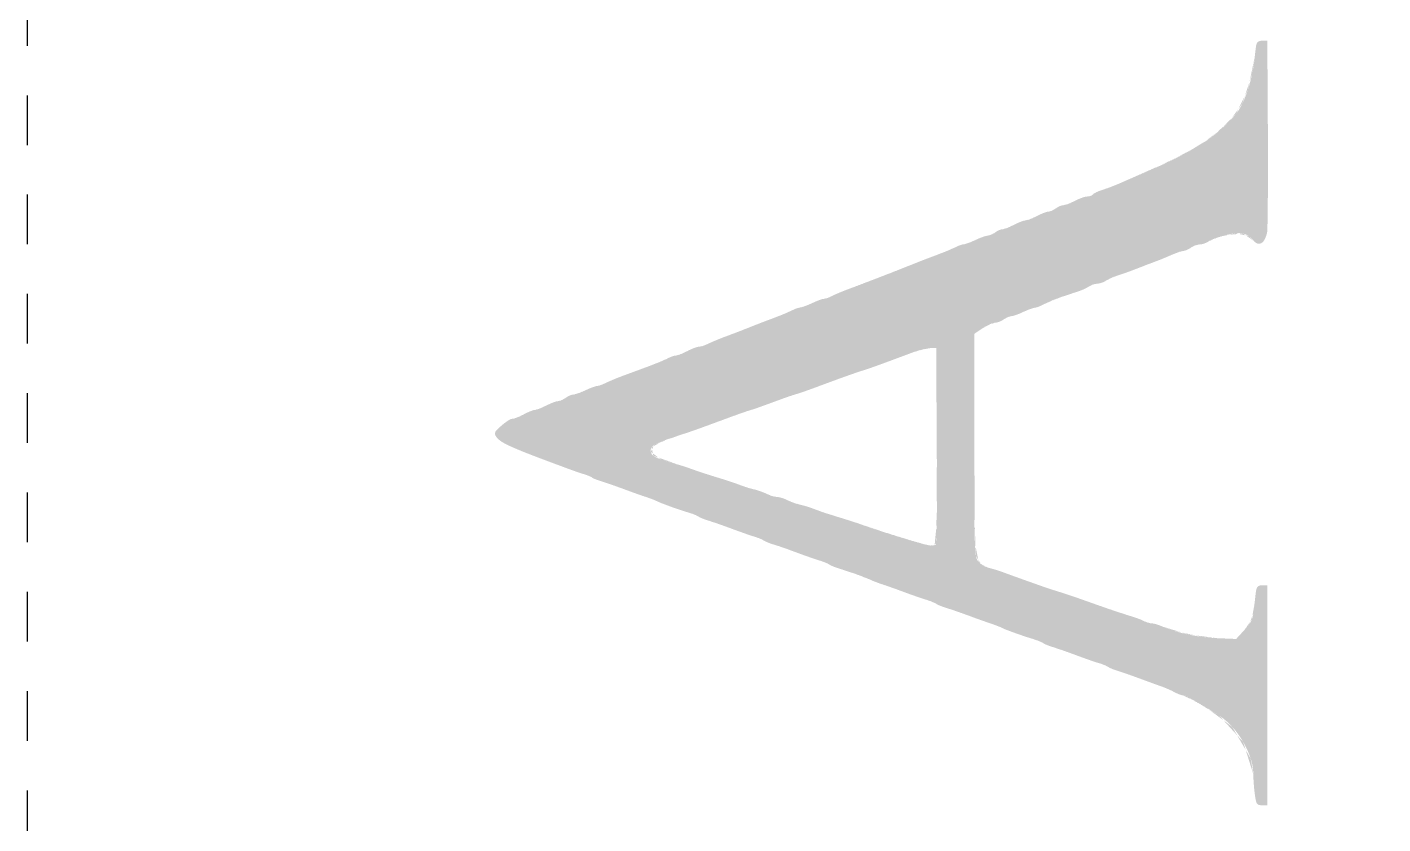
# Model space of a CAD drawing. Header units: inches. Extents: x 1062 to 6528, y -11616 to 5280.
# Drawn here: x 4789.57 to 4824, y -10976.79 to -10956.56 of the extents above; entities that cross this region are included whole.
import ezdxf
from ezdxf.enums import TextEntityAlignment as Align

# ---------------------------------------------------------------- set-up
doc = ezdxf.new("R2010")
doc.units = ezdxf.units.IN
doc.header["$LTSCALE"] = 24
doc.header["$MEASUREMENT"] = 0
doc.linetypes.add('DASH', pattern=[0.1236, 0.0618, -0.0618])
doc.linetypes.add('HIDDEN', pattern=[0.375, 0.25, -0.125])
doc.layers.get('Defpoints').update_dxf_attribs({"color": 3, "linetype": 'HIDDEN'})
doc.layers.add('TB', color=5, linetype='CONTINUOUS')
doc.styles.add('ROMANT', font='times.ttf')

# ---------------------------------------------------------------- blocks, each defined once
blk = doc.blocks.new('CAMDEN LOGO')
at = {"layer": 'TB', "true_color": 0x284b69}
h = blk.add_hatch(color=139, dxfattribs=at)
h.dxf.hatch_style = 1
edge = h.paths.add_edge_path(flags=16)
edge.add_arc((11.627, 21.681), 0.192, 25.8701, 57.6431, ccw=False)
edge.add_arc((7.548, 19.703), 4.725, 22.7516, 25.8701, ccw=False)
edge.add_arc((7.365, 19.627), 4.924, 19.0597, 22.7516, ccw=False)
edge.add_arc((4.446, 18.618), 8.012, 16.4962, 19.0597, ccw=False)
edge.add_arc((14.925, 21.721), 2.917, 196.4961, 198.6463)
edge.add_arc((29.565, 26.662), 18.368, 198.6462, 199.1981)
edge.add_arc((31.668, 27.394), 20.595, 199.1981, 199.7599)
edge.add_arc((31.277, 27.253), 20.179, 199.7599, 200.3303)
edge.add_arc((-297.744, -94.653), 330.699, 20.2177, 20.33023, ccw=False)
edge.add_arc((-26.014, 5.42), 41.128, 19.6952, 20.2177, ccw=False)
edge.add_arc((-2.411, 13.869), 16.058, 18.8094, 19.6952, ccw=False)
edge.add_arc((8.566, 17.608), 4.462, 16.5118, 18.8093, ccw=False)
edge.add_arc((15.421, 19.64), 2.688, 196.5119, 198.8462)
edge.add_arc((28.95, 24.258), 16.984, 198.8463, 199.444)
edge.add_arc((30.887, 24.941), 19.037, 199.444, 200.0527)
edge.add_arc((30.559, 24.821), 18.688, 200.0527, 200.6699)
edge.add_arc((-3.251, 12.066), 17.448, 20.0089, 20.6698, ccw=False)
edge.add_arc((-3.538, 11.962), 17.753, 19.3564, 20.0089, ccw=False)
edge.add_arc((-1.731, 12.596), 15.838, 18.7159, 19.3564, ccw=False)
edge.add_arc((10.901, 16.876), 2.501, 16.2098, 18.7159, ccw=False)
edge.add_arc((17.251, 18.722), 4.112, 196.2098, 198.6842)
edge.add_arc((27.071, 22.043), 14.479, 198.6842, 199.6536)
edge.add_arc((49.287, 29.977), 38.069, 199.6537, 200.2145)
edge.add_arc((318.42, 129.076), 324.866, 200.21448, 200.33021)
edge.add_arc((-4.156, 9.558), 19.139, 19.7288, 20.3302, ccw=False)
edge.add_arc((-4.51, 9.431), 19.514, 19.1362, 19.7288, ccw=False)
edge.add_arc((-2.518, 10.122), 17.406, 18.554, 19.1361, ccw=False)
edge.add_arc((11.368, 14.783), 2.759, 16.283, 18.5539, ccw=False)
edge.add_arc((17.589, 16.6), 3.722, 196.283, 199.1928)
edge.add_arc((39.332, 24.169), 26.745, 199.1928, 199.8721)
edge.add_arc((58.027, 30.926), 46.623, 199.8721, 200.4111)
edge.add_arc((175.203, 74.529), 171.649, 200.41109, 200.61552)
edge.add_arc((11.806, 13.062), 2.927, 17.4804, 20.6155, ccw=False)
edge.add_arc((11.434, 12.945), 3.318, 14.6265, 17.4803, ccw=False)
edge.add_arc((11.799, 13.04), 2.94, 11.7444, 14.6265, ccw=False)
edge.add_arc((14.047, 13.507), 0.644, 2.8484, 11.7445, ccw=False)
edge.add_line((14.69, 13.539), (14.7, 13.344))
edge.add_line((14.7, 13.344), (11.762, 13.327))
edge.add_arc((9.823, 349.859), 336.538, 270.07325, 270.33016, ccw=False)
edge.add_arc((10.207, 49.295), 35.973, 268.7442, 270.0732, ccw=False)
edge.add_arc((10.35, 55.795), 42.474, 267.9865, 268.7442, ccw=False)
edge.add_arc((8.86, 13.417), 0.0709, 200.746, 267.9866, ccw=False)
edge.add_arc((8.901, 13.433), 0.115, 176.014, 200.7461, ccw=False)
edge.add_arc((10.112, 13.349), 1.329, 171.891, 176.014, ccw=False)
edge.add_arc((10.289, 13.323), 1.508, 167.5339, 171.8909, ccw=False)
edge.add_arc((10.699, 13.233), 1.927, 163.9097, 167.5339, ccw=False)
edge.add_arc((43.492, 3.773), 36.058, 163.0956, 163.9096, ccw=False)
edge.add_arc((51.269, 1.41), 44.186, 162.3966, 163.0956, ccw=False)
edge.add_arc((46.996, 2.766), 39.703, 161.682, 162.3966, ccw=False)
edge.add_arc((20.765, 11.45), 12.072, 159.9474, 161.682, ccw=False)
edge.add_arc((5.433, 17.046), 4.25, 339.9474, 341.6566)
edge.add_arc((-11.424, 22.635), 22.009, 341.6566, 342.162)
edge.add_arc((-13.943, 23.446), 24.655, 342.1619, 342.6691)
edge.add_arc((-11.742, 22.759), 22.349, 342.6691, 343.2151)
edge.add_arc((23.513, 12.125), 14.474, 162.3813, 163.2151, ccw=False)
edge.add_arc((23.696, 12.067), 14.667, 161.5559, 162.3814, ccw=False)
edge.add_arc((22.189, 12.57), 13.078, 160.7457, 161.5559, ccw=False)
edge.add_arc((11.774, 16.208), 2.045, 157.5543, 160.7457, ccw=False)
edge.add_arc((8.317, 17.636), 1.695, 337.5543, 340.8243)
edge.add_arc((6.53, 18.257), 3.587, 340.8243, 342.6912)
edge.add_arc((6.498, 18.267), 3.621, 342.6912, 344.5546)
edge.add_arc((8.187, 17.8), 1.868, 344.5546, 347.6124)
edge.add_arc((11.281, 17.121), 1.3, 163.2723, 167.6125, ccw=False)
edge.add_arc((12.264, 16.825), 2.327, 160.4659, 163.2723, ccw=False)
edge.add_arc((12.208, 16.845), 2.267, 157.6437, 160.4657, ccw=False)
edge.add_arc((11.038, 17.326), 1.002, 152.448, 157.6436, ccw=False)
edge.add_arc((9.433, 18.164), 0.809, 332.448, 338.4024)
edge.add_arc((9.188, 18.261), 1.072, 338.4024, 343.2209)
edge.add_arc((9.284, 18.232), 0.972, 343.2209, 348.1505)
edge.add_arc((9.93, 18.097), 0.312, 348.1506, 359.647)
edge.add_arc((10.554, 18.093), 0.312, 168.1506, 179.647, ccw=False)
edge.add_arc((11.2, 17.957), 0.972, 163.2209, 168.1505, ccw=False)
edge.add_arc((11.296, 17.928), 1.072, 158.4024, 163.2209, ccw=False)
edge.add_arc((11.051, 18.025), 0.809, 152.448, 158.4024, ccw=False)
edge.add_arc((9.445, 18.863), 1.002, 332.448, 337.6436)
edge.add_arc((8.275, 19.344), 2.267, 337.6437, 340.4657)
edge.add_arc((8.219, 19.364), 2.327, 340.4659, 343.2723)
edge.add_arc((9.203, 19.069), 1.3, 343.2723, 347.6125)
edge.add_arc((12.296, 18.389), 1.868, 164.5546, 167.6124, ccw=False)
edge.add_arc((13.986, 17.922), 3.621, 162.6912, 164.5546, ccw=False)
edge.add_arc((13.954, 17.932), 3.587, 160.8243, 162.6912, ccw=False)
edge.add_arc((12.167, 18.554), 1.695, 157.5543, 160.8243, ccw=False)
edge.add_arc((8.71, 19.982), 2.045, 337.5543, 340.7457)
edge.add_arc((-1.706, 23.62), 13.078, 340.7457, 341.5559)
edge.add_arc((-3.213, 24.123), 14.667, 341.5559, 342.3814)
edge.add_arc((-3.029, 24.064), 14.474, 342.3813, 343.2151)
edge.add_arc((28.761, 14.475), 18.731, 162.5635, 163.215, ccw=False)
edge.add_arc((30.656, 13.88), 20.717, 161.9593, 162.5634, ccw=False)
edge.add_arc((28.532, 14.572), 18.483, 161.3567, 161.9593, ccw=False)
edge.add_arc((14.422, 19.332), 3.592, 159.3286, 161.3568, ccw=False)
edge.add_arc((7.079, 22.103), 4.256, 339.3286, 340.8137)
edge.add_arc((3.143, 23.473), 8.424, 340.8137, 341.7048)
edge.add_arc((3.19, 23.457), 8.375, 341.7048, 342.5968)
edge.add_arc((7.367, 22.148), 3.997, 342.5968, 344.1479)
edge.add_arc((25.082, 17.117), 14.419, 162.0346, 164.1479, ccw=False)
edge.add_arc((12.274, 21.27), 0.954, 146.6933, 162.0345, ccw=False)
edge.add_arc((11.623, 21.698), 0.175, 100.5934, 146.6932, ccw=False)
edge.add_arc((11.627, 21.681), 0.193, 57.6431, 100.5933, ccw=False)
edge = h.paths.add_edge_path()
edge.add_arc((13.714, 25.21), 2.133, 149.4588, 155.1031)
edge.add_arc((18.61, 22.938), 7.53, 155.1031, 157.3103)
edge.add_arc((24.558, 20.451), 13.977, 157.3103, 158.9233)
edge.add_arc((60.731, 6.51), 52.744, 158.9233, 159.524)
edge.add_arc((272.585, -72.598), 278.886, 159.52395, 159.63694)
edge.add_arc((37.081, 14.812), 27.684, 159.637, 160.253)
edge.add_arc((20.24, 20.858), 9.79, 160.253, 161.3715)
edge.add_arc((13.487, 23.134), 2.664, 161.3715, 164.3168)
edge.add_arc((9.873, 24.149), 1.09, 340.6185, 344.3167, ccw=False)
edge.add_arc((9.786, 24.18), 1.183, 337.1402, 340.6185, ccw=False)
edge.add_arc((9.918, 24.124), 1.038, 333.624, 337.14, ccw=False)
edge.add_arc((10.657, 23.757), 0.214, 322.2729, 333.624, ccw=False)
edge.add_arc((10.984, 23.504), 0.199, 142.2729, 155.4104)
edge.add_arc((12.339, 22.884), 1.69, 155.4103, 158.1354)
edge.add_arc((12.536, 22.805), 1.902, 158.1353, 160.9652)
edge.add_arc((12.746, 22.733), 2.124, 160.9652, 163.5697)
edge.add_arc((7.5, 24.28), 3.345, 341.4553, 343.5697, ccw=False)
edge.add_arc((-5.118, 28.513), 16.654, 340.812, 341.4553, ccw=False)
edge.add_arc((-6.997, 29.167), 18.644, 340.168, 340.812, ccw=False)
edge.add_arc((-5.093, 28.48), 16.619, 339.4661, 340.1681, ccw=False)
edge.add_arc((32.914, 14.244), 23.966, 159.4662, 159.9473)
edge.add_arc((33.412, 14.062), 24.496, 159.9473, 160.4205)
edge.add_arc((30.922, 14.948), 21.853, 160.4205, 160.8855)
edge.add_arc((13.568, 20.962), 3.486, 160.8855, 162.6912)
edge.add_arc((7.962, 22.709), 2.386, 340.5583, 342.6912, ccw=False)
edge.add_arc((6.893, 23.087), 3.519, 338.9645, 340.5583, ccw=False)
edge.add_arc((7.116, 23.001), 3.28, 337.3524, 338.9645, ccw=False)
edge.add_arc((9.128, 22.161), 1.1, 333.7112, 337.3524, ccw=False)
edge.add_arc((11.729, 20.876), 1.801, 153.7112, 158.951)
edge.add_arc((21.207, 17.229), 11.956, 158.9511, 160.2458)
edge.add_arc((21.637, 17.074), 12.414, 160.2458, 161.6165)
edge.add_arc((18.095, 18.252), 8.681, 161.6165, 163.4087)
edge.add_arc((7.797, 21.32), 2.064, 340.7255, 343.4087, ccw=False)
edge.add_arc((7.996, 21.25), 1.854, 337.8167, 340.7255, ccw=False)
edge.add_arc((8.191, 21.171), 1.643, 335.0088, 337.8167, ccw=False)
edge.add_arc((9.502, 20.56), 0.197, 321.6185, 335.0088, ccw=False)
edge.add_arc((9.809, 20.316), 0.195, 141.6185, 155.1025)
edge.add_arc((11.109, 19.713), 1.628, 155.1025, 157.9336)
edge.add_arc((11.303, 19.634), 1.838, 157.9337, 160.8655)
edge.add_arc((11.5, 19.566), 2.047, 160.8655, 163.5697)
edge.add_arc((6.353, 21.084), 3.32, 341.4388, 343.5697, ccw=False)
edge.add_arc((-6.172, 25.29), 16.533, 340.7906, 341.4387, ccw=False)
edge.add_arc((-8.038, 25.94), 18.509, 340.1417, 340.7905, ccw=False)
edge.add_arc((-6.148, 25.257), 16.499, 339.4345, 340.1417, ccw=False)
edge.add_arc((25.774, 13.28), 17.596, 159.4345, 160.0978)
edge.add_arc((27.807, 12.544), 19.758, 160.0979, 160.7059)
edge.add_arc((25.814, 13.242), 17.647, 160.706, 161.3135)
edge.add_arc((12.46, 17.758), 3.55, 161.3135, 163.3083)
edge.add_arc((7.072, 19.374), 2.076, 340.6384, 343.3082, ccw=False)
edge.add_arc((7.272, 19.304), 1.864, 337.7439, 340.6383, ccw=False)
edge.add_arc((7.467, 19.224), 1.653, 334.9504, 337.7438, ccw=False)
edge.add_arc((8.785, 18.608), 0.198, 321.6185, 334.9504, ccw=False)
edge.add_arc((9.093, 18.364), 0.195, 141.6185, 155.1025)
edge.add_arc((10.393, 17.761), 1.628, 155.1025, 157.9336)
edge.add_arc((10.587, 17.682), 1.838, 157.9337, 160.8655)
edge.add_arc((10.785, 17.613), 2.047, 160.8655, 163.5697)
edge.add_arc((5.637, 19.131), 3.32, 341.4388, 343.5697, ccw=False)
edge.add_arc((-6.888, 23.337), 16.533, 340.7906, 341.4387, ccw=False)
edge.add_arc((-8.754, 23.987), 18.509, 340.1417, 340.7905, ccw=False)
edge.add_arc((-6.864, 23.305), 16.499, 339.4345, 340.1417, ccw=False)
edge.add_arc((25.058, 11.328), 17.596, 159.4345, 160.0978)
edge.add_arc((27.091, 10.592), 19.758, 160.0979, 160.7059)
edge.add_arc((25.098, 11.29), 17.647, 160.706, 161.3135)
edge.add_arc((11.745, 15.806), 3.55, 161.3135, 163.3083)
edge.add_arc((6.356, 17.422), 2.076, 340.6384, 343.3082, ccw=False)
edge.add_arc((6.556, 17.352), 1.864, 337.7439, 340.6383, ccw=False)
edge.add_arc((6.751, 17.272), 1.653, 334.9504, 337.7438, ccw=False)
edge.add_arc((8.069, 16.656), 0.198, 321.6185, 334.9504, ccw=False)
edge.add_arc((8.379, 16.411), 0.197, 141.6185, 155.0088)
edge.add_arc((9.69, 15.799), 1.643, 155.0088, 157.8167)
edge.add_arc((9.884, 15.72), 1.854, 157.8167, 160.7255)
edge.add_arc((10.083, 15.65), 2.064, 160.7255, 163.4087)
edge.add_arc((-0.215, 18.719), 8.681, 341.6165, 343.4087, ccw=False)
edge.add_arc((-3.757, 19.896), 12.414, 340.2458, 341.6165, ccw=False)
edge.add_arc((-3.327, 19.741), 11.956, 338.9511, 340.2458, ccw=False)
edge.add_arc((6.151, 16.094), 1.801, 333.7112, 338.951, ccw=False)
edge.add_arc((8.752, 14.809), 1.1, 153.7112, 157.3524)
edge.add_arc((10.764, 13.97), 3.28, 157.3524, 158.9645)
edge.add_arc((10.988, 13.884), 3.519, 158.9645, 160.5583)
edge.add_arc((9.918, 14.261), 2.386, 160.5583, 162.6912)
edge.add_arc((4.313, 16.008), 3.486, 340.8855, 342.6912, ccw=False)
edge.add_arc((-13.042, 22.023), 21.853, 340.4205, 340.8855, ccw=False)
edge.add_arc((-15.532, 22.908), 24.496, 339.9473, 340.4205, ccw=False)
edge.add_arc((-15.034, 22.726), 23.966, 339.4662, 339.9473, ccw=False)
edge.add_arc((22.973, 8.491), 16.619, 159.4661, 160.1681)
edge.add_arc((24.878, 7.804), 18.644, 160.168, 160.812)
edge.add_arc((22.998, 8.458), 16.654, 160.812, 161.4553)
edge.add_arc((10.38, 12.691), 3.345, 161.4553, 163.5697)
edge.add_arc((5.209, 14.216), 2.047, 340.8655, 343.5697, ccw=False)
edge.add_arc((5.406, 14.147), 1.838, 337.9337, 340.8655, ccw=False)
edge.add_arc((5.6, 14.069), 1.628, 335.1025, 337.9336, ccw=False)
edge.add_arc((6.9, 13.465), 0.195, 321.6185, 335.1025, ccw=False)
edge.add_arc((7.206, 13.223), 0.195, 141.6185, 155.1025)
edge.add_arc((8.506, 12.619), 1.628, 155.1025, 157.9336)
edge.add_arc((8.7, 12.541), 1.838, 157.9337, 160.8655)
edge.add_arc((8.897, 12.472), 2.047, 160.8655, 163.5697)
edge.add_arc((3.725, 13.997), 3.345, 341.4553, 343.5697, ccw=False)
edge.add_arc((-8.892, 18.23), 16.654, 340.812, 341.4553, ccw=False)
edge.add_arc((-10.772, 18.884), 18.644, 340.168, 340.812, ccw=False)
edge.add_arc((-8.867, 18.197), 16.619, 339.4661, 340.1681, ccw=False)
edge.add_arc((29.14, 3.961), 23.966, 159.4662, 159.9473)
edge.add_arc((29.638, 3.78), 24.496, 159.9473, 160.4205)
edge.add_arc((27.148, 4.665), 21.853, 160.4205, 160.8855)
edge.add_arc((9.793, 10.68), 3.486, 160.8855, 162.6912)
edge.add_arc((4.187, 12.427), 2.386, 340.5583, 342.6912, ccw=False)
edge.add_arc((3.118, 12.804), 3.519, 338.9645, 340.5583, ccw=False)
edge.add_arc((3.341, 12.718), 3.28, 337.3524, 338.9645, ccw=False)
edge.add_arc((5.354, 11.879), 1.1, 333.7112, 337.3524, ccw=False)
edge.add_arc((7.954, 10.594), 1.801, 153.7112, 158.951)
edge.add_arc((17.432, 6.946), 11.956, 158.9511, 160.2458)
edge.add_arc((17.863, 6.792), 12.414, 160.2458, 161.6165)
edge.add_arc((14.32, 7.969), 8.681, 161.6165, 163.4087)
edge.add_arc((4.022, 11.037), 2.064, 340.7255, 343.4087, ccw=False)
edge.add_arc((4.221, 10.968), 1.854, 337.8167, 340.7255, ccw=False)
edge.add_arc((4.416, 10.888), 1.643, 335.0088, 337.8167, ccw=False)
edge.add_arc((5.727, 10.277), 0.197, 321.6185, 335.0088, ccw=False)
edge.add_arc((6.037, 10.032), 0.198, 141.6185, 154.9504)
edge.add_arc((7.355, 9.416), 1.653, 154.9504, 157.7438)
edge.add_arc((7.55, 9.336), 1.864, 157.7439, 160.6383)
edge.add_arc((7.75, 9.266), 2.076, 160.6384, 163.3082)
edge.add_arc((2.361, 10.882), 3.55, 341.3135, 343.3083, ccw=False)
edge.add_arc((-10.993, 15.398), 17.647, 340.706, 341.3135, ccw=False)
edge.add_arc((-12.985, 16.096), 19.758, 340.0979, 340.7059, ccw=False)
edge.add_arc((-10.952, 15.36), 17.596, 339.4345, 340.0978, ccw=False)
edge.add_arc((20.97, 3.383), 16.499, 159.4345, 160.1417)
edge.add_arc((22.86, 2.7), 18.509, 160.1417, 160.7905)
edge.add_arc((20.994, 3.351), 16.533, 160.7906, 161.4387)
edge.add_arc((8.468, 7.557), 3.32, 161.4388, 163.5697)
edge.add_arc((3.321, 9.074), 2.047, 340.8655, 343.5697, ccw=False)
edge.add_arc((3.519, 9.006), 1.838, 337.9337, 340.8655, ccw=False)
edge.add_arc((3.713, 8.927), 1.628, 335.1025, 337.9336, ccw=False)
edge.add_arc((5.012, 8.324), 0.195, 321.6185, 335.1025, ccw=False)
edge.add_arc((5.321, 8.08), 0.198, 141.6185, 154.9504)
edge.add_arc((6.639, 7.464), 1.653, 154.9504, 157.7438)
edge.add_arc((6.834, 7.384), 1.864, 157.7439, 160.6383)
edge.add_arc((7.034, 7.314), 2.076, 160.6384, 163.3082)
edge.add_arc((1.617, 8.938), 3.579, 341.3299, 343.3082, ccw=False)
edge.add_arc((-11.842, 13.486), 17.786, 340.7272, 341.3299, ccw=False)
edge.add_arc((-13.85, 14.188), 19.913, 340.1239, 340.7271, ccw=False)
edge.add_arc((-11.794, 13.445), 17.727, 339.4657, 340.124, ccw=False)
edge.add_arc((41.511, -6.522), 39.195, 159.4658, 159.7564)
edge.add_arc((38.83, -5.533), 36.337, 159.7565, 160.064)
edge.add_arc((35.549, -4.343), 32.847, 160.0641, 160.3572)
edge.add_arc((8.29, 5.387), 3.904, 160.3573, 161.7633)
edge.add_arc((3.41, 6.995), 1.235, 337.9973, 341.7633, ccw=False)
edge.add_arc((1.481, 7.774), 3.315, 336.1951, 337.9974, ccw=False)
edge.add_arc((1.312, 7.849), 3.5, 334.4106, 336.1952, ccw=False)
edge.add_arc((2.479, 7.29), 2.206, 331.8886, 334.4106, ccw=False)
edge.add_arc((5.836, 5.497), 1.6, 151.8887, 155.0952)
edge.add_arc((5.631, 5.592), 1.374, 155.0952, 158.6894)
edge.add_arc((5.479, 5.651), 1.211, 158.6894, 162.1498)
edge.add_arc((4.453, 5.981), 0.133, 162.1498, 179.686)
edge.add_arc((4.121, 5.983), 0.199, 332.0018, 359.686, ccw=False)
edge.add_arc((-8.765, 12.835), 14.794, 330.7325, 332.0017, ccw=False)
edge.add_arc((-5.484, 10.995), 11.031, 328.6875, 330.7325, ccw=False)
edge.add_arc((-11.599, 14.715), 18.19, 327.2814, 328.6875, ccw=False)
edge.add_arc((2.14, 5.889), 1.86, 311.7346, 327.2814, ccw=False)
edge.add_arc((1.542, 6.559), 2.758, 300.161, 311.7345, ccw=False)
edge.add_arc((1.584, 6.487), 2.675, 288.4327, 300.161, ccw=False)
edge.add_arc((1.938, 5.423), 1.553, 270.8092, 288.4328, ccw=False)
edge.add_arc((2.017, -0.144), 4.015, 90.8093, 92.9808)
edge.add_arc((2.177, -3.211), 7.086, 92.9808, 94.3999)
edge.add_arc((2.16, -2.998), 6.872, 94.3999, 95.8272)
edge.add_arc((1.758, 0.946), 2.907, 95.8272, 98.5417)
edge.add_arc((1.721, 1.19), 2.661, 98.5417, 102.1605)
edge.add_arc((1.205, 3.584), 0.212, 102.1605, 125.2126)
edge.add_arc((1.139, 3.678), 0.0974, 125.2126, 164.2181)
edge.add_arc((1.362, 3.615), 0.329, 164.2182, 179.9999)
edge.add_line((1.033, 3.615), (1.033, 3.452))
edge.add_line((1.033, 3.452), (4.32, 3.452))
edge.add_line((4.32, 3.452), (7.606, 3.452))
edge.add_line((7.606, 3.452), (7.606, 3.615))
edge.add_arc((7.374, 3.615), 0.232, 0, 23.9116)
edge.add_arc((7.492, 3.667), 0.103, 23.9116, 67.7797)
edge.add_arc((7.349, 3.318), 0.48, 67.7797, 82.922)
edge.add_arc((5.413, -12.281), 16.198, 82.9219, 84.1153)
edge.add_arc((7.855, 11.416), 7.624, 261.6938, 264.1152, ccw=False)
edge.add_arc((6.873, 4.688), 0.824, 249.2698, 261.6938, ccw=False)
edge.add_arc((6.779, 4.439), 0.558, 233.106, 249.2698, ccw=False)
edge.add_arc((7.768, 5.757), 2.206, 227.2869, 233.106, ccw=False)
edge.add_line((6.271, 4.136), (6.002, 4.384))
edge.add_line((6.002, 4.384), (6.026, 4.959))
edge.add_arc((10.876, 4.754), 4.854, 172.4701, 177.5771, ccw=False)
edge.add_arc((11.705, 4.645), 5.69, 167.9372, 172.47, ccw=False)
edge.add_arc((11.238, 4.744), 5.213, 163.2434, 167.9371, ccw=False)
edge.add_arc((8.827, 5.471), 2.694, 155.5514, 163.2433, ccw=False)
edge.add_arc((5.166, 7.135), 1.327, 335.5514, 339.5899)
edge.add_arc((5.08, 7.167), 1.418, 339.5899, 343.4327)
edge.add_arc((5.252, 7.116), 1.239, 343.4327, 347.325)
edge.add_arc((6.215, 6.899), 0.252, 347.3251, 360)
edge.add_arc((6.723, 6.899), 0.256, 168.415, 180, ccw=False)
edge.add_arc((7.213, 6.799), 0.756, 163.2528, 168.4151, ccw=False)
edge.add_arc((7.283, 6.778), 0.829, 158.2058, 163.2528, ccw=False)
edge.add_arc((7.078, 6.859), 0.609, 151.845, 158.2057, ccw=False)
edge.add_arc((5.878, 7.501), 0.752, 331.845, 338.009)
edge.add_arc((3.376, 8.512), 3.451, 338.009, 339.9994)
edge.add_arc((2.982, 8.655), 3.87, 339.9994, 341.9779)
edge.add_arc((3.46, 8.5), 3.367, 341.9778, 344.174)
edge.add_arc((10.721, 6.442), 4.179, 161.8664, 164.174, ccw=False)
edge.add_arc((35.261, -1.595), 30.002, 161.3274, 161.8664, ccw=False)
edge.add_arc((38.579, -2.716), 33.504, 160.7719, 161.3274, ccw=False)
edge.add_arc((39.416, -3.008), 34.391, 160.2271, 160.7719, ccw=False)
edge.add_arc((-34.47, 23.553), 44.124, 340.2271, 340.6516)
edge.add_arc((-33.273, 23.133), 42.856, 340.6515, 341.0853)
edge.add_arc((-29.073, 21.693), 38.416, 341.0853, 341.5056)
edge.add_arc((2.335, 11.188), 5.297, 341.5056, 343.3182)
edge.add_arc((17.083, 6.768), 10.099, 162.554, 163.3181, ccw=False)
edge.add_arc((23.137, 4.866), 16.444, 162.0237, 162.554, ccw=False)
edge.add_arc((22.393, 5.107), 15.662, 161.489, 162.0237, ccw=False)
edge.add_arc((13.18, 8.192), 5.946, 160.3871, 161.489, ccw=False)
edge.add_arc((702.06, -237.281), 737.255, 160.348216, 160.387177, ccw=False)
edge.add_arc((137.775, -35.773), 138.07, 160.2135, 160.34826, ccw=False)
edge.add_arc((69.186, -11.098), 65.177, 160.00863, 160.21352, ccw=False)
edge.add_arc((32.92, 2.096), 26.586, 159.6082, 160.0086, ccw=False)
edge.add_arc((5.217, 12.393), 2.969, 339.6083, 341.6574)
edge.add_arc((3.697, 12.897), 4.57, 341.6574, 343.1405)
edge.add_arc((3.957, 12.819), 4.299, 343.1405, 344.6391)
edge.add_arc((6.628, 12.085), 1.529, 344.639, 347.8797)
edge.add_arc((8.527, 11.677), 0.413, 156.5782, 167.8797, ccw=False)
edge.add_arc((8.903, 11.514), 0.823, 149.8314, 156.5782, ccw=False)
edge.add_arc((8.916, 11.506), 0.839, 143.1251, 149.8314, ccw=False)
edge.add_arc((8.631, 11.72), 0.482, 132.9732, 143.1251, ccw=False)
edge.add_arc((8.516, 11.844), 0.313, 97.358, 132.9732, ccw=False)
edge.add_arc((9.036, 7.815), 4.376, 92.1724, 97.358, ccw=False)
edge.add_arc((9.668, -8.853), 21.055, 90.1341, 92.1724, ccw=False)
edge.add_arc((11.781, -911.657), 923.862, 89.999985, 90.134057, ccw=False)
edge.add_line((11.781, 12.205), (15.118, 12.205))
edge.add_line((15.118, 12.205), (15.283, 11.962))
edge.add_arc((14.149, 11.192), 1.371, 29.1542, 34.1968, ccw=False)
edge.add_arc((14.164, 11.2), 1.354, 24.0647, 29.1543, ccw=False)
edge.add_arc((14.345, 11.281), 1.155, 18.8676, 24.0648, ccw=False)
edge.add_arc((15.234, 11.585), 0.216, 0.903, 18.8675, ccw=False)
edge.add_arc((15.718, 11.592), 0.267, 180.903, 193.7661)
edge.add_arc((16.046, 11.673), 0.605, 193.7661, 200.7508)
edge.add_arc((16.077, 11.685), 0.639, 200.7509, 207.6161)
edge.add_arc((15.879, 11.581), 0.415, 207.6161, 217.1025)
edge.add_arc((15.14, 11.022), 0.511, 29.6006, 37.1025, ccw=False)
edge.add_arc((15.033, 10.961), 0.635, 23.228, 29.6007, ccw=False)
edge.add_arc((15.098, 10.989), 0.564, 16.639, 23.228, ccw=False)
edge.add_arc((15.465, 11.099), 0.181, 1.2469, 16.639, ccw=False)
edge.add_arc((15.859, 11.107), 0.213, 181.247, 196.2903)
edge.add_arc((17.339, 11.54), 1.755, 196.2903, 199.4778)
edge.add_arc((17.562, 11.619), 1.992, 199.4778, 202.7631)
edge.add_arc((17.781, 11.711), 2.23, 202.7631, 205.7822)
edge.add_arc((13.464, 9.625), 2.565, 23.1779, 25.7822, ccw=False)
edge.add_arc((13.856, 9.793), 2.138, 20.1927, 23.1779, ccw=False)
edge.add_arc((14.051, 9.865), 1.93, 17.3977, 20.1927, ccw=False)
edge.add_arc((15.722, 10.388), 0.18, 1.4444, 17.3977, ccw=False)
edge.add_arc((16.075, 10.397), 0.173, 181.4443, 196.5538)
edge.add_arc((16.829, 10.621), 0.96, 196.5539, 200.8109)
edge.add_arc((16.969, 10.675), 1.11, 200.811, 205.0245)
edge.add_arc((16.965, 10.673), 1.106, 205.0245, 209.2488)
edge.add_arc((14.584, 9.339), 1.624, 22.9135, 29.2488, ccw=False)
edge.add_arc((10.336, 7.544), 6.236, 20.5841, 22.9134, ccw=False)
edge.add_arc((8.697, 6.928), 7.986, 18.4461, 20.5841, ccw=False)
edge.add_arc((5.751, 5.946), 11.091, 16.7747, 18.4461, ccw=False)
edge.add_arc((17.753, 9.563), 1.444, 196.7747, 200.8208)
edge.add_arc((18.249, 9.752), 1.975, 200.8208, 204.0204)
edge.add_arc((18.097, 9.684), 1.808, 204.0204, 207.2719)
edge.add_arc((16.992, 9.115), 0.565, 207.2719, 215.0085)
edge.add_arc((16.187, 8.551), 0.418, 25.6091, 35.0084, ccw=False)
edge.add_arc((15.966, 8.445), 0.663, 18.9594, 25.6092, ccw=False)
edge.add_arc((15.994, 8.455), 0.633, 12.2132, 18.9595, ccw=False)
edge.add_arc((16.333, 8.528), 0.286, 0, 12.2131, ccw=False)
edge.add_arc((16.906, 8.528), 0.286, 180, 192.2131)
edge.add_arc((17.245, 8.601), 0.633, 192.2132, 198.9595)
edge.add_arc((17.273, 8.611), 0.663, 198.9594, 205.6092)
edge.add_arc((17.052, 8.505), 0.418, 205.6091, 215.0084)
edge.add_arc((16.254, 7.946), 0.557, 27.1645, 35.0085, ccw=False)
edge.add_arc((15.167, 7.389), 1.778, 23.8619, 27.1646, ccw=False)
edge.add_arc((15.017, 7.322), 1.942, 20.6123, 23.8619, ccw=False)
edge.add_arc((15.506, 7.506), 1.419, 16.5019, 20.6123, ccw=False)
edge.add_arc((19.795, 8.777), 3.053, 196.5019, 198.6662)
edge.add_arc((26.082, 10.901), 9.69, 198.666, 199.5814)
edge.add_arc((26.818, 11.163), 10.471, 199.5814, 200.4864)
edge.add_arc((23.892, 10.069), 7.347, 200.4865, 201.6668)
edge.add_arc((-3.249, -0.713), 21.857, 21.269, 21.6668, ccw=False)
edge.add_arc((-12.476, -4.305), 31.758, 20.9682, 21.2689, ccw=False)
edge.add_arc((-10.382, -3.502), 29.516, 20.6642, 20.9681, ccw=False)
edge.add_arc((8.314, 3.549), 9.534, 19.9586, 20.6642, ccw=False)
edge.add_arc((21.328, 8.275), 4.311, 199.9587, 201.4672)
edge.add_arc((27.228, 10.595), 10.651, 201.4672, 202.2348)
edge.add_arc((27.608, 10.75), 11.061, 202.2348, 202.9973)
edge.add_arc((23.377, 8.955), 6.465, 202.9972, 204.1371)
edge.add_arc((15.118, 5.254), 2.585, 21.5362, 24.1371, ccw=False)
edge.add_arc((15.453, 5.386), 2.225, 18.6252, 21.5361, ccw=False)
edge.add_arc((15.674, 5.461), 1.992, 15.8624, 18.6253, ccw=False)
edge.add_arc((17.391, 5.949), 0.207, 1.2703, 15.8623, ccw=False)
edge.add_arc((17.757, 5.957), 0.16, 181.2703, 197.549)
edge.add_arc((18.138, 6.077), 0.559, 197.549, 203.9599)
edge.add_arc((18.211, 6.11), 0.639, 203.96, 210.1476)
edge.add_arc((18.131, 6.063), 0.547, 210.1475, 217.1025)
edge.add_arc((17.38, 5.495), 0.396, 27.1182, 37.1024, ccw=False)
edge.add_arc((17.176, 5.39), 0.625, 20.029, 27.1181, ccw=False)
edge.add_arc((17.202, 5.4), 0.597, 12.8341, 20.029, ccw=False)
edge.add_arc((17.516, 5.471), 0.275, 0, 12.8339, ccw=False)
edge.add_arc((18.085, 5.471), 0.294, 180, 192.043)
edge.add_arc((18.42, 5.543), 0.637, 192.0431, 198.7963)
edge.add_arc((18.445, 5.552), 0.663, 198.7964, 205.4632)
edge.add_arc((18.217, 5.443), 0.411, 205.4632, 215.0059)
edge.add_arc((17.55, 4.976), 0.404, 22.9809, 35.0058, ccw=False)
edge.add_arc((15.369, 4.051), 2.773, 20.0817, 22.9809, ccw=False)
edge.add_arc((15.011, 3.92), 3.154, 17.1369, 20.0817, ccw=False)
edge.add_arc((14.875, 3.878), 3.296, 14.2881, 17.1369, ccw=False)
edge.add_arc((15.846, 4.125), 2.294, 6.8615, 14.288, ccw=False)
edge.add_arc((17.445, 4.318), 0.683, -11.4383, 6.8615, ccw=False)
edge.add_arc((17.66, 4.274), 0.465, 325.4047, 348.5617, ccw=False)
edge.add_arc((17.489, 4.392), 0.672, 307.8416, 325.4048, ccw=False)
edge.add_arc((18.065, 3.65), 0.267, 127.8417, 157.3975)
edge.add_arc((17.942, 3.702), 0.133, 157.3975, 207.0187)
edge.add_arc((18.033, 3.748), 0.235, 207.0187, 241.578)
edge.add_arc((18.302, 4.245), 0.801, 241.578, 255.4726)
edge.add_arc((18.263, 4.096), 0.647, 255.4727, 269.0721)
edge.add_arc((21.24, 187.867), 184.442, 269.07208, 269.32349)
edge.add_arc((20.101, 91.405), 87.973, 269.32343, 269.93879)
edge.add_arc((20.168, 154.617), 151.185, 269.93875, 270.34899)
edge.add_line((21.089, 3.435), (23.876, 3.452))
edge.add_line((23.876, 3.452), (23.876, 3.615))
edge.add_arc((23.629, 3.615), 0.247, 360, 382.2615)
edge.add_arc((23.766, 3.671), 0.0989, 22.2615, 66.3169)
edge.add_arc((23.638, 3.379), 0.418, 66.3169, 82.6109)
edge.add_arc((22.057, -8.811), 12.709, 82.6109, 83.9899)
edge.add_arc((23.925, 8.929), 5.129, 258.2735, 263.9898, ccw=False)
edge.add_arc((23.758, 8.124), 4.307, 251.7573, 258.2735, ccw=False)
edge.add_arc((23.521, 7.407), 3.552, 244.657, 251.7574, ccw=False)
edge.add_arc((22.707, 5.688), 1.65, 232.058, 244.6571, ccw=False)
edge.add_arc((23.105, 6.199), 2.297, 224.7695, 232.058, ccw=False)
edge.add_arc((26.608, 9.674), 7.231, 221.6685, 224.7694, ccw=False)
edge.add_arc((27.013, 10.034), 7.773, 218.8817, 221.6685, ccw=False)
edge.add_arc((21.651, 5.71), 0.885, 205.1029, 218.8817, ccw=False)
edge.add_arc((20.393, 5.121), 0.505, 25.103, 30.365)
edge.add_arc((13.826, 1.274), 8.115, 30.365, 31.059)
edge.add_arc((13.659, 1.173), 8.31, 31.059, 31.8632)
edge.add_arc((11.761, -0.007), 10.545, 31.8632, 32.5359)
edge.add_arc((24.013, 7.809), 3.988, 207.7119, 212.536, ccw=False)
edge.add_arc((31.111, 11.538), 12.005, 205.5908, 207.7119, ccw=False)
edge.add_arc((36.812, 14.268), 18.327, 203.855, 205.5908, ccw=False)
edge.add_arc((58.962, 24.063), 42.545, 202.93, 203.855, ccw=False)
edge.add_arc((6.222, 1.752), 14.719, 22.93, 23.3155)
edge.add_arc((-13.038, -6.549), 35.692, 23.3155, 23.5144)
edge.add_arc((-14.208, -7.058), 36.968, 23.5144, 23.712)
edge.add_arc((0.201, -0.729), 21.23, 23.7119, 24.0112)
edge.add_arc((22.284, 9.108), 2.944, 201.7974, 204.0112, ccw=False)
edge.add_arc((25.22, 10.282), 6.107, 200.5147, 201.7975, ccw=False)
edge.add_arc((25.246, 10.292), 6.134, 199.2333, 200.5148, ccw=False)
edge.add_arc((22.362, 9.286), 3.08, 197.0875, 199.2332, ccw=False)
edge.add_arc((17.984, 7.94), 1.501, 17.0875, 20.958)
edge.add_arc((18.322, 8.069), 1.139, 20.9581, 25.7187)
edge.add_arc((18.451, 8.131), 0.995, 25.7186, 30.2325)
edge.add_arc((19.24, 8.591), 0.0821, 30.2324, 58.2824)
edge.add_arc((19.32, 8.721), 0.0706, 211.401, 238.2826, ccw=False)
edge.add_arc((19.455, 8.804), 0.229, 200.2153, 211.4009, ccw=False)
edge.add_arc((19.508, 8.823), 0.285, 189.9724, 200.2154, ccw=False)
edge.add_arc((19.518, 8.825), 0.296, 180, 189.9724, ccw=False)
edge.add_arc((18.972, 8.825), 0.25, 0, 14.9969)
edge.add_arc((17.954, 8.552), 1.305, 14.9969, 19.41)
edge.add_arc((17.762, 8.485), 1.508, 19.4099, 23.7597)
edge.add_arc((17.796, 8.499), 1.472, 23.7597, 28.1899)
edge.add_arc((20.652, 10.03), 1.769, 204.557, 208.1899, ccw=False)
edge.add_arc((20.506, 9.964), 1.609, 200.6557, 204.557, ccw=False)
edge.add_arc((20.308, 9.889), 1.397, 196.8058, 200.6557, ccw=False)
edge.add_arc((19.152, 9.54), 0.189, 180, 196.8058, ccw=False)
edge.add_arc((18.785, 9.54), 0.177, 0, 15.8094)
edge.add_arc((18.434, 9.44), 0.542, 15.8094, 22.6712)
edge.add_arc((18.371, 9.414), 0.61, 22.6712, 29.2987)
edge.add_arc((18.475, 9.472), 0.491, 29.2988, 37.1024)
edge.add_arc((19.283, 10.083), 0.522, 209.7832, 217.1024, ccw=False)
edge.add_arc((19.381, 10.139), 0.635, 203.4626, 209.7832, ccw=False)
edge.add_arc((19.313, 10.11), 0.561, 196.9207, 203.4626, ccw=False)
edge.add_arc((18.942, 9.997), 0.173, 181.2027, 196.9208, ccw=False)
edge.add_arc((18.58, 9.989), 0.189, 1.2027, 17.5959)
edge.add_arc((17.337, 9.595), 1.493, 17.596, 21.1703)
edge.add_arc((17.137, 9.518), 1.708, 21.1702, 24.8254)
edge.add_arc((16.956, 9.434), 1.907, 24.8254, 28.1898)
edge.add_arc((20.257, 11.203), 1.838, 204.7025, 208.1899, ccw=False)
edge.add_arc((20.073, 11.118), 1.635, 200.8952, 204.7025, ccw=False)
edge.add_arc((19.877, 11.044), 1.426, 197.168, 200.8951, ccw=False)
edge.add_arc((18.686, 10.676), 0.179, 180, 197.168, ccw=False)
edge.add_arc((18.327, 10.676), 0.179, 360, 377.168)
edge.add_arc((17.136, 10.308), 1.426, 17.168, 20.8951)
edge.add_arc((16.941, 10.233), 1.635, 20.8952, 24.7025)
edge.add_arc((16.756, 10.148), 1.838, 24.7025, 28.1899)
edge.add_arc((20.058, 11.918), 1.907, 204.8254, 208.1898, ccw=False)
edge.add_arc((19.877, 11.834), 1.708, 201.1702, 204.8254, ccw=False)
edge.add_arc((19.676, 11.756), 1.493, 197.596, 201.1703, ccw=False)
edge.add_arc((18.433, 11.362), 0.189, 181.2027, 197.5959, ccw=False)
edge.add_arc((18.072, 11.354), 0.173, 1.2027, 16.9208)
edge.add_arc((17.701, 11.242), 0.561, 16.9207, 23.4626)
edge.add_arc((17.633, 11.212), 0.635, 23.4626, 29.7832)
edge.add_arc((17.73, 11.268), 0.522, 29.7832, 37.1024)
edge.add_arc((18.554, 11.891), 0.511, 209.6006, 217.1025, ccw=False)
edge.add_arc((18.662, 11.952), 0.635, 203.228, 209.6007, ccw=False)
edge.add_arc((18.597, 11.924), 0.564, 196.639, 203.228, ccw=False)
edge.add_arc((18.23, 11.815), 0.181, 181.2469, 196.639, ccw=False)
edge.add_arc((17.836, 11.806), 0.213, 1.247, 16.2903)
edge.add_arc((16.356, 11.374), 1.755, 16.2903, 19.4778)
edge.add_arc((16.132, 11.295), 1.992, 19.4778, 22.7631)
edge.add_arc((15.913, 11.203), 2.23, 22.7631, 25.7822)
edge.add_arc((20.23, 13.288), 2.565, 203.1779, 205.7822, ccw=False)
edge.add_arc((19.838, 13.12), 2.138, 200.1927, 203.1779, ccw=False)
edge.add_arc((19.643, 13.048), 1.93, 197.3977, 200.1927, ccw=False)
edge.add_arc((17.973, 12.525), 0.18, 181.4444, 197.3977, ccw=False)
edge.add_arc((17.606, 12.516), 0.187, 1.4443, 15.4346)
edge.add_arc((16.81, 12.296), 1.013, 15.4346, 19.4378)
edge.add_arc((16.665, 12.245), 1.167, 19.4378, 23.4041)
edge.add_arc((16.686, 12.254), 1.143, 23.4041, 27.4306)
edge.add_arc((19.045, 13.478), 1.514, 203.5699, 207.4306, ccw=False)
edge.add_arc((25.001, 16.077), 8.012, 202.4462, 203.5699, ccw=False)
edge.add_arc((25.91, 16.452), 8.996, 201.3182, 202.4462, ccw=False)
edge.add_arc((25.226, 16.185), 8.261, 200.1157, 201.3182, ccw=False)
edge.add_arc((0.168, 7.008), 18.424, 20.1158, 20.6828)
edge.add_arc((-9.749, 3.263), 29.025, 20.6829, 21.0862)
edge.add_arc((-8.261, 3.837), 27.43, 21.0863, 21.4935)
edge.add_arc((7.993, 10.238), 9.961, 21.4935, 22.3608)
edge.add_arc((39.12, 23.043), 23.697, 201.4287, 202.3608, ccw=False)
edge.add_arc((133.074, 59.917), 124.628, 201.15609, 201.42859, ccw=False)
edge.add_arc((131.023, 59.123), 122.428, 200.87342, 201.156, ccw=False)
edge.add_arc((50.25, 28.321), 35.982, 200.17, 200.8733, ccw=False)
edge.add_arc((9.805, 13.464), 7.106, 20.1699, 21.4614)
edge.add_arc((8.794, 13.067), 8.192, 21.4613, 22.6221)
edge.add_arc((9.594, 13.401), 7.325, 22.622, 23.7867)
edge.add_arc((14.856, 15.72), 1.575, 23.7866, 27.4306)
edge.add_arc((17.268, 16.972), 1.143, 203.4041, 207.4306, ccw=False)
edge.add_arc((17.29, 16.981), 1.167, 199.4378, 203.4041, ccw=False)
edge.add_arc((17.145, 16.93), 1.013, 195.4346, 199.4378, ccw=False)
edge.add_arc((16.349, 16.71), 0.187, 181.4443, 195.4346, ccw=False)
edge.add_arc((15.982, 16.701), 0.18, 1.4444, 17.3977)
edge.add_arc((14.312, 16.178), 1.93, 17.3977, 20.1927)
edge.add_arc((14.117, 16.106), 2.138, 20.1927, 23.1779)
edge.add_arc((13.724, 15.938), 2.565, 23.1779, 25.7822)
edge.add_arc((18.343, 18.169), 2.565, 203.1779, 205.7822, ccw=False)
edge.add_arc((17.951, 18.001), 2.138, 200.1927, 203.1779, ccw=False)
edge.add_arc((17.756, 17.929), 1.93, 197.3977, 200.1927, ccw=False)
edge.add_arc((16.085, 17.406), 0.18, 181.4444, 197.3977, ccw=False)
edge.add_arc((15.719, 17.397), 0.187, 1.4443, 15.4346)
edge.add_arc((14.922, 17.177), 1.013, 15.4346, 19.4378)
edge.add_arc((14.778, 17.126), 1.167, 19.4378, 23.4041)
edge.add_arc((14.799, 17.135), 1.143, 23.4041, 27.4306)
edge.add_arc((17.158, 18.359), 1.514, 203.5699, 207.4306, ccw=False)
edge.add_arc((23.114, 20.958), 8.012, 202.4462, 203.5699, ccw=False)
edge.add_arc((24.023, 21.333), 8.996, 201.3182, 202.4462, ccw=False)
edge.add_arc((23.338, 21.066), 8.261, 200.1157, 201.3182, ccw=False)
edge.add_arc((-1.853, 11.84), 18.566, 20.1157, 20.6784)
edge.add_arc((-11.838, 8.071), 29.239, 20.6784, 21.0787)
edge.add_arc((-10.352, 8.644), 27.646, 21.0788, 21.4828)
edge.add_arc((6.037, 15.094), 10.034, 21.4828, 22.3436)
edge.add_arc((24.599, 22.723), 10.034, 201.4828, 202.3436, ccw=False)
edge.add_arc((40.987, 29.173), 27.646, 201.0788, 201.4828, ccw=False)
edge.add_arc((42.474, 29.746), 29.239, 200.6784, 201.0787, ccw=False)
edge.add_arc((32.488, 25.977), 18.566, 200.1157, 200.6784, ccw=False)
edge.add_arc((7.298, 16.75), 8.261, 20.1157, 21.3182)
edge.add_arc((6.613, 16.483), 8.996, 21.3182, 22.4462)
edge.add_arc((7.522, 16.859), 8.012, 22.4462, 23.5699)
edge.add_arc((13.478, 19.457), 1.514, 23.5699, 27.4306)
edge.add_arc((15.655, 20.587), 0.939, 202.465, 207.4306, ccw=False)
edge.add_arc((15.772, 20.635), 1.065, 197.946, 202.4651, ccw=False)
edge.add_arc((15.647, 20.595), 0.934, 193.3245, 197.946, ccw=False)
edge.add_arc((14.957, 20.432), 0.225, 180, 193.3245, ccw=False)
edge.add_arc((14.539, 20.432), 0.193, 360, 376.6692)
edge.add_arc((13.395, 20.089), 1.387, 16.6692, 20.5647)
edge.add_arc((13.196, 20.015), 1.599, 20.5647, 24.501)
edge.add_arc((13.065, 19.955), 1.744, 24.501, 28.1899)
edge.add_arc((16.378, 21.731), 2.015, 205.0269, 208.1899, ccw=False)
edge.add_arc((16.098, 21.6), 1.706, 201.4432, 205.0269, ccw=False)
edge.add_arc((15.915, 21.528), 1.509, 198.0135, 201.4432, ccw=False)
edge.add_arc((14.63, 21.11), 0.158, 180, 198.0135, ccw=False)
edge.add_arc((14.292, 21.11), 0.179, 0, 14.6752)
edge.add_arc((13.545, 20.914), 0.952, 14.6752, 18.9394)
edge.add_arc((13.406, 20.866), 1.099, 18.9393, 23.1508)
edge.add_arc((13.427, 20.876), 1.076, 23.1509, 27.4306)
edge.add_arc((15.773, 22.093), 1.568, 203.7349, 207.4307, ccw=False)
edge.add_arc((21.473, 24.599), 7.793, 202.6095, 203.735, ccw=False)
edge.add_arc((22.343, 24.962), 8.736, 201.4838, 202.6095, ccw=False)
edge.add_arc((21.48, 24.622), 7.809, 200.2593, 201.4838, ccw=False)
edge.add_line((14.154, 21.918), (14.092, 22.088))
edge.add_line((14.092, 22.088), (14.016, 22.292))
edge.add_arc((-13.749, 12.16), 29.556, 20.0487, 20.4699)
edge.add_line((13.941, 22.496), (13.878, 22.667))
edge.add_arc((6.552, 19.963), 7.809, 20.2593, 21.4838)
edge.add_arc((5.69, 19.623), 8.736, 21.4838, 22.6095)
edge.add_arc((6.56, 19.985), 7.793, 22.6095, 23.735)
edge.add_arc((12.259, 22.491), 1.568, 23.7349, 27.4307)
edge.add_arc((14.665, 23.74), 1.143, 203.4041, 207.4306, ccw=False)
edge.add_arc((14.687, 23.749), 1.167, 199.4378, 203.4041, ccw=False)
edge.add_arc((14.542, 23.698), 1.013, 195.4346, 199.4378, ccw=False)
edge.add_arc((13.746, 23.478), 0.187, 181.4443, 195.4346, ccw=False)
edge.add_arc((13.379, 23.469), 0.18, 1.4444, 17.3977)
edge.add_arc((11.708, 22.946), 1.93, 17.3977, 20.1927)
edge.add_arc((11.514, 22.874), 2.138, 20.1927, 23.1779)
edge.add_arc((11.121, 22.706), 2.565, 23.1779, 25.7822)
edge.add_arc((15.439, 24.792), 2.23, 202.7631, 205.7822, ccw=False)
edge.add_arc((15.219, 24.7), 1.992, 199.4778, 202.7631, ccw=False)
edge.add_arc((14.996, 24.621), 1.755, 196.2903, 199.4778, ccw=False)
edge.add_arc((13.516, 24.188), 0.213, 181.247, 196.2903, ccw=False)
edge.add_arc((13.122, 24.18), 0.181, 1.2469, 16.639)
edge.add_arc((12.755, 24.07), 0.564, 16.639, 23.228)
edge.add_arc((12.69, 24.042), 0.635, 23.228, 29.6007)
edge.add_arc((12.798, 24.103), 0.511, 29.6006, 37.1025)
edge.add_arc((13.616, 24.722), 0.515, 209.6766, 217.1025, ccw=False)
edge.add_arc((13.719, 24.781), 0.634, 203.3196, 209.6766, ccw=False)
edge.add_arc((13.653, 24.752), 0.562, 196.7431, 203.3195, ccw=False)
edge.add_arc((13.284, 24.641), 0.177, 181.1842, 196.7431, ccw=False)
edge.add_arc((12.908, 24.634), 0.199, 1.1841, 17.0548)
edge.add_arc((11.522, 24.209), 1.649, 17.0548, 20.4066)
edge.add_arc((11.31, 24.129), 1.876, 20.4065, 23.8573)
edge.add_arc((11.093, 24.034), 2.112, 23.8572, 27.0138)
edge.add_arc((15.087, 26.07), 2.37, 204.2278, 207.0138, ccw=False)
edge.add_arc((14.688, 25.89), 1.933, 200.9821, 204.2278, ccw=False)
edge.add_arc((14.514, 25.824), 1.747, 197.9567, 200.982, ccw=False)
edge.add_arc((12.999, 25.332), 0.154, 180, 197.9568, ccw=False)
edge.add_arc((12.697, 25.332), 0.148, 360, 378.4296)
edge.add_arc((11.357, 24.886), 1.56, 18.4295, 21.7079)
edge.add_arc((11.184, 24.817), 1.747, 21.708, 25.1794)
edge.add_arc((10.853, 24.662), 2.112, 25.1793, 28.1899)
edge.add_arc((15.003, 26.886), 2.597, 205.7655, 208.1899, ccw=False)
edge.add_arc((14.43, 26.609), 1.96, 202.7723, 205.7655, ccw=False)
edge.add_arc((14.341, 26.572), 1.863, 200.1452, 202.7724, ccw=False)
edge.add_arc((12.699, 25.969), 0.114, 180, 200.1452, ccw=False)
edge.add_arc((12.342, 25.969), 0.243, 360, 392.6181)
edge.add_arc((10.754, 24.954), 2.128, 32.618, 39.2297)
edge.add_arc((10.642, 24.862), 2.272, 39.2297, 45.3696)
edge.add_arc((12.133, 26.372), 0.15, 45.3696, 90)
edge.add_arc((12.133, 26.409), 0.113, 90, 120.347)
edge.add_arc((12.29, 26.141), 0.424, 120.3468, 131.7255)
edge.add_arc((12.396, 26.023), 0.583, 131.7255, 141.6514)
edge.add_arc((12.568, 25.886), 0.803, 141.6514, 149.4587)
at = {"layer": 'Defpoints', "linetype": 'DASH'}
blk.add_lwpolyline([(-132, 40.5), (-132, -40.5), (132, -40.5), (132, 40.5)], close=True, dxfattribs=at)
blk = doc.blocks.new('TB CAMDEN 11X17')
at = {"layer": 'TB', "linetype": 'DASH', "xscale": 0.85, "yscale": 0.85, "zscale": 0.85, "rotation": 90}
blk.add_blockref('CAMDEN LOGO', (-72, 638.8), dxfattribs=at)
at = {"layer": 'TB', "color": 6, "style": 'ROMANT'}
for tag, p in [('S.NAME.3', (-51, 440.425)), ('S.NAME.1', (-87, 440.425)), ('S.NAME.2', (-69, 440.425))]:
    blk.add_attdef(tag, text='', height=12, rotation=90, dxfattribs=at).set_placement(p, align=Align.MIDDLE_CENTER)
for tag, p in [('SCALE', (-72, 113.5)), ('S.NUMBER', (-72, 37.5))]:
    blk.add_attdef(tag, text='', height=8, dxfattribs=at).set_placement(p, align=Align.MIDDLE_CENTER)

msp = doc.modelspace()

# ---------------------------------------------------------------- block references
at = {"layer": 'TB'}
msp.add_blockref('TB CAMDEN 11X17', (4896, -11616), dxfattribs=at)

doc.saveas('drawing.dxf')
